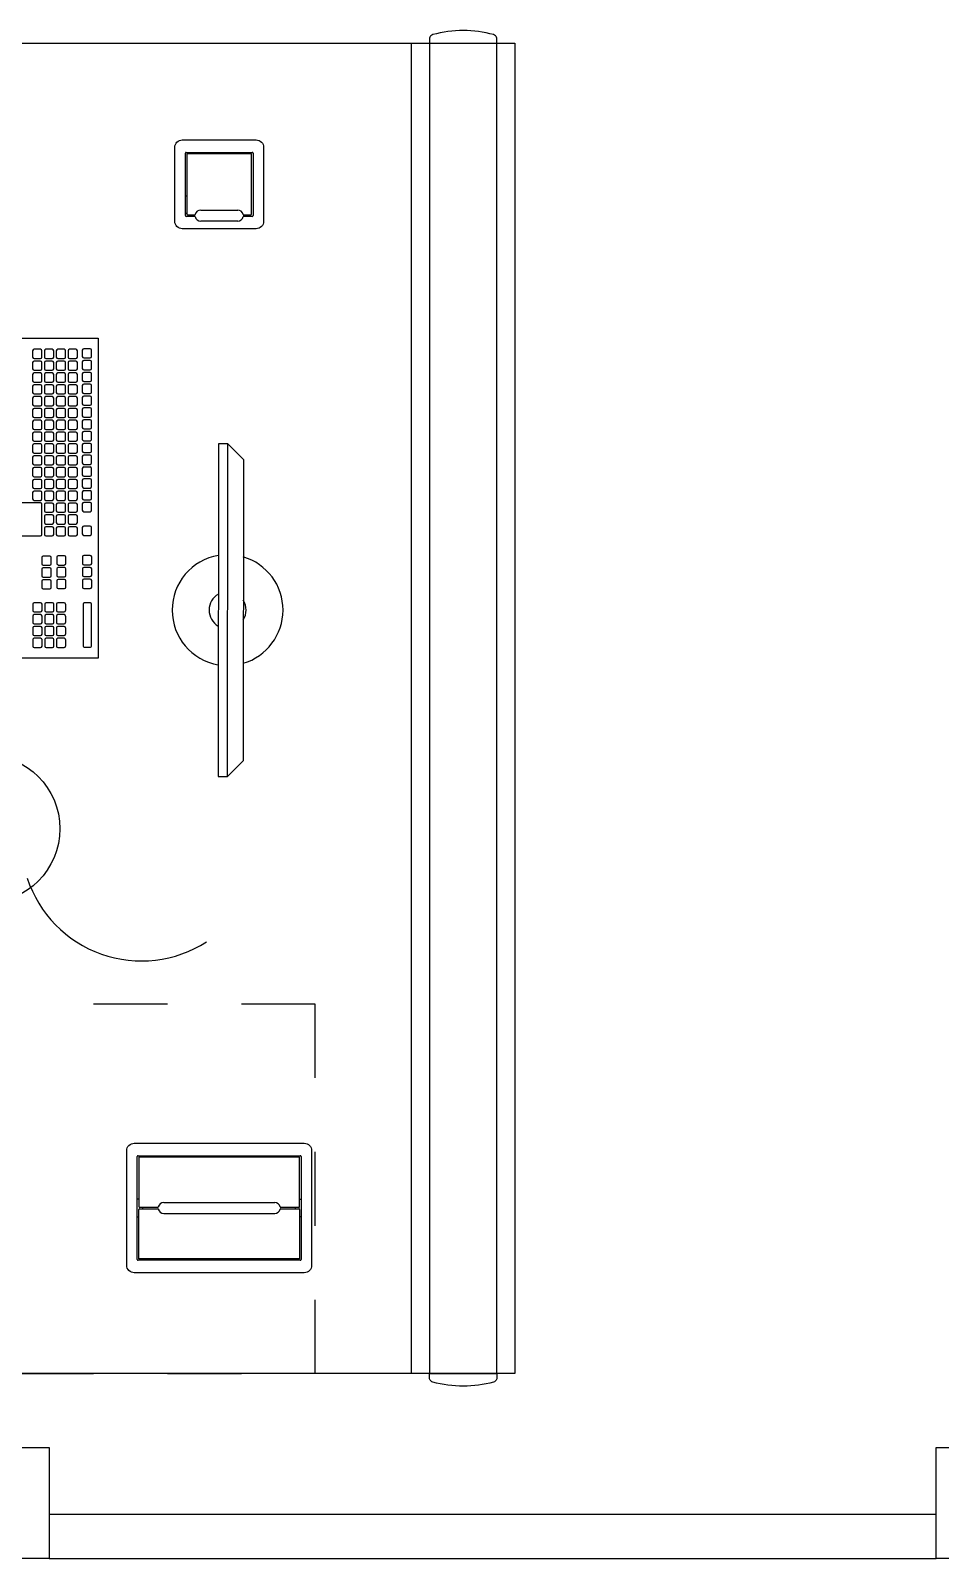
# Model space of a CAD drawing. Extents: x -1.7 to 87, y -33.6 to 19.
# Drawn here: x 11.38 to 12.611, y -0.2 to 1.867 of the extents above; entities that cross this region are included whole.
import ezdxf

# ---------------------------------------------------------------- set-up
doc = ezdxf.new("R2010")
doc.units = 0
doc.linetypes.add('DASHED2', pattern=[9.525, 6.35, -3.175])
doc.layers.add('AR-ESQ', color=2, linetype='Continuous')
doc.layers.add('AR-MOB', color=2, linetype='Continuous')

# ---------------------------------------------------------------- blocks, each defined once
blk = doc.blocks.new('ar-mob.33')
at = {"color": 1}
for p, q in [((43.9682, -4.3999), (43.9682, -4.4056)), ((44.0592, -4.4056), (44.0592, -4.3999)), ((43.9682, -4.4056), (43.9699, -4.4056)), ((43.9699, -4.4056), (44.0575, -4.4056)), ((44.0575, -4.4056), (44.0592, -4.4056)), ((43.6827, -4.9476), (43.6824, -5.3976)), ((43.6952, -4.9476), (43.6827, -4.9476)), ((43.6949, -5.3976), (43.6952, -4.9476)), ((43.6824, -5.3976), (43.6949, -5.3976)), ((43.9682, -6.2056), (43.9699, -6.2056)), ((43.9682, -6.2114), (43.9682, -6.2056)), ((43.9699, -6.2056), (44.0575, -6.2056)), ((44.0575, -6.2056), (44.0592, -6.2056)), ((44.0592, -6.2056), (44.0592, -6.2114))]:
    blk.add_line(p, q, dxfattribs=at)
at = {"color": 253}
for p, q in [((43.6379, -4.6389), (43.6379, -4.5544)), ((43.6389, -4.5534), (43.7284, -4.5534)), ((43.7275, -4.5554), (43.6399, -4.5554)), ((43.6399, -4.5554), (43.6399, -4.6369)), ((43.7275, -4.6369), (43.7275, -4.5554)), ((43.7294, -4.5544), (43.7294, -4.6389)), ((43.6379, -4.6122), (43.6399, -4.6122)), ((43.6399, -4.6362), (43.6379, -4.6362)), ((43.6508, -4.6399), (43.6389, -4.6399)), ((43.6409, -4.6379), (43.6508, -4.6379)), ((43.6587, -4.6314), (43.7087, -4.6314)), ((43.7087, -4.6464), (43.6587, -4.6464)), ((43.7165, -4.6379), (43.7265, -4.6379)), ((43.7284, -4.6399), (43.7165, -4.6399)), ((43.5739, -5.9107), (43.7934, -5.9107)), ((43.5729, -6.0512), (43.5729, -5.9117)), ((43.5749, -5.9127), (43.5749, -5.9795)), ((43.7925, -5.9127), (43.5749, -5.9127)), ((43.7925, -5.9795), (43.7925, -5.9127)), ((43.7944, -5.9117), (43.7944, -6.0512)), ((43.5749, -5.9695), (43.5729, -5.9695)), ((43.7925, -5.9695), (43.7944, -5.9695)), ((43.5729, -5.9935), (43.5749, -5.9935)), ((43.5749, -6.0502), (43.5749, -5.9835)), ((43.5759, -5.9805), (43.6008, -5.9805)), ((43.5759, -5.9825), (43.6008, -5.9825)), ((43.5805, -5.9825), (43.5805, -5.9805)), ((43.6087, -5.974), (43.7587, -5.974)), ((43.6087, -5.989), (43.7587, -5.989)), ((43.7665, -5.9805), (43.7915, -5.9805)), ((43.7665, -5.9825), (43.7915, -5.9825)), ((43.7868, -5.9825), (43.7868, -5.9805)), ((43.7925, -5.9835), (43.7925, -6.0502)), ((43.7944, -5.9935), (43.7925, -5.9935)), ((43.7934, -6.0522), (43.5739, -6.0522)), ((43.7925, -6.0502), (43.5749, -6.0502))]:
    blk.add_line(p, q, dxfattribs=at)
at = {"color": 2}
for p, q in [((43.3872, -4.8046), (43.5198, -4.8046)), ((43.5198, -4.8046), (43.5198, -5.2375)), ((43.6952, -4.9476), (43.7164, -4.9688)), ((43.7164, -4.9688), (43.7161, -5.3764)), ((43.5198, -5.2375), (43.3872, -5.2375)), ((43.6949, -5.3976), (43.7161, -5.3764))]:
    blk.add_line(p, q, dxfattribs=at)
at = {"color": 252}
for p, q in [((43.4313, -4.8217), (43.4313, -4.8303)), ((43.4419, -4.8198), (43.4332, -4.8198)), ((43.4332, -4.8322), (43.4419, -4.8322)), ((43.4419, -4.8358), (43.4332, -4.8358)), ((43.4438, -4.8303), (43.4438, -4.8217)), ((43.4473, -4.8217), (43.4473, -4.8303)), ((43.4579, -4.8198), (43.4492, -4.8198)), ((43.4492, -4.8322), (43.4579, -4.8322)), ((43.4579, -4.8358), (43.4492, -4.8358)), ((43.4598, -4.8303), (43.4598, -4.8217)), ((43.4633, -4.8217), (43.4633, -4.8303)), ((43.4739, -4.8198), (43.4652, -4.8198)), ((43.4652, -4.8322), (43.4739, -4.8322)), ((43.4739, -4.8358), (43.4652, -4.8358)), ((43.4758, -4.8303), (43.4758, -4.8217)), ((43.4793, -4.8217), (43.4793, -4.8303)), ((43.4899, -4.8198), (43.4812, -4.8198)), ((43.4812, -4.8322), (43.4899, -4.8322)), ((43.4899, -4.8358), (43.4812, -4.8358)), ((43.4918, -4.8303), (43.4918, -4.8217)), ((43.4985, -4.8209), (43.4985, -4.8296)), ((43.509, -4.8191), (43.5004, -4.8191)), ((43.5004, -4.8315), (43.509, -4.8315)), ((43.509, -4.8351), (43.5004, -4.8351)), ((43.5109, -4.8296), (43.5109, -4.8209)), ((43.4313, -4.8377), (43.4313, -4.8463)), ((43.4313, -4.8537), (43.4313, -4.8623)), ((43.4332, -4.8482), (43.4419, -4.8482)), ((43.4419, -4.8518), (43.4332, -4.8518)), ((43.4438, -4.8463), (43.4438, -4.8377)), ((43.4438, -4.8623), (43.4438, -4.8537)), ((43.4473, -4.8377), (43.4473, -4.8463)), ((43.4473, -4.8537), (43.4473, -4.8623)), ((43.4492, -4.8482), (43.4579, -4.8482)), ((43.4579, -4.8518), (43.4492, -4.8518)), ((43.4598, -4.8463), (43.4598, -4.8377)), ((43.4598, -4.8623), (43.4598, -4.8537)), ((43.4633, -4.8377), (43.4633, -4.8463)), ((43.4633, -4.8537), (43.4633, -4.8623)), ((43.4652, -4.8482), (43.4739, -4.8482)), ((43.4739, -4.8518), (43.4652, -4.8518)), ((43.4758, -4.8463), (43.4758, -4.8377)), ((43.4758, -4.8623), (43.4758, -4.8537)), ((43.4793, -4.8377), (43.4793, -4.8463)), ((43.4793, -4.8537), (43.4793, -4.8623)), ((43.4812, -4.8482), (43.4899, -4.8482)), ((43.4899, -4.8518), (43.4812, -4.8518)), ((43.4918, -4.8463), (43.4918, -4.8377)), ((43.4918, -4.8623), (43.4918, -4.8537)), ((43.4985, -4.8369), (43.4985, -4.8456)), ((43.4985, -4.8529), (43.4985, -4.8616)), ((43.5004, -4.8475), (43.509, -4.8475)), ((43.509, -4.8511), (43.5004, -4.8511)), ((43.5109, -4.8456), (43.5109, -4.8369)), ((43.5109, -4.8616), (43.5109, -4.8529)), ((43.4313, -4.8697), (43.4313, -4.8783)), ((43.4332, -4.8642), (43.4419, -4.8642)), ((43.4419, -4.8678), (43.4332, -4.8678)), ((43.4438, -4.8783), (43.4438, -4.8697)), ((43.4473, -4.8697), (43.4473, -4.8783)), ((43.4492, -4.8642), (43.4579, -4.8642)), ((43.4579, -4.8678), (43.4492, -4.8678)), ((43.4598, -4.8783), (43.4598, -4.8697)), ((43.4633, -4.8697), (43.4633, -4.8783)), ((43.4652, -4.8642), (43.4739, -4.8642)), ((43.4739, -4.8678), (43.4652, -4.8678)), ((43.4758, -4.8783), (43.4758, -4.8697)), ((43.4793, -4.8697), (43.4793, -4.8783)), ((43.4812, -4.8642), (43.4899, -4.8642)), ((43.4899, -4.8678), (43.4812, -4.8678)), ((43.4918, -4.8783), (43.4918, -4.8697)), ((43.4985, -4.8689), (43.4985, -4.8776)), ((43.5004, -4.8635), (43.509, -4.8635)), ((43.509, -4.8671), (43.5004, -4.8671)), ((43.5109, -4.8776), (43.5109, -4.8689)), ((43.4313, -4.8857), (43.4313, -4.8943)), ((43.4332, -4.8802), (43.4419, -4.8802)), ((43.4419, -4.8838), (43.4332, -4.8838)), ((43.4332, -4.8962), (43.4419, -4.8962)), ((43.4438, -4.8943), (43.4438, -4.8857)), ((43.4473, -4.8857), (43.4473, -4.8943)), ((43.4492, -4.8802), (43.4579, -4.8802)), ((43.4579, -4.8838), (43.4492, -4.8838)), ((43.4492, -4.8962), (43.4579, -4.8962)), ((43.4598, -4.8943), (43.4598, -4.8857)), ((43.4633, -4.8857), (43.4633, -4.8943)), ((43.4652, -4.8802), (43.4739, -4.8802)), ((43.4739, -4.8838), (43.4652, -4.8838)), ((43.4652, -4.8962), (43.4739, -4.8962)), ((43.4758, -4.8943), (43.4758, -4.8857)), ((43.4793, -4.8857), (43.4793, -4.8943)), ((43.4812, -4.8802), (43.4899, -4.8802)), ((43.4899, -4.8838), (43.4812, -4.8838)), ((43.4812, -4.8962), (43.4899, -4.8962)), ((43.4918, -4.8943), (43.4918, -4.8857)), ((43.4985, -4.8849), (43.4985, -4.8936)), ((43.5004, -4.8795), (43.509, -4.8795)), ((43.509, -4.8831), (43.5004, -4.8831)), ((43.5004, -4.8955), (43.509, -4.8955)), ((43.5109, -4.8936), (43.5109, -4.8849)), ((43.4313, -4.9017), (43.4313, -4.9103)), ((43.4313, -4.9177), (43.4313, -4.9263)), ((43.4419, -4.8998), (43.4332, -4.8998)), ((43.4332, -4.9122), (43.4419, -4.9122)), ((43.4419, -4.9158), (43.4332, -4.9158)), ((43.4438, -4.9103), (43.4438, -4.9017)), ((43.4438, -4.9263), (43.4438, -4.9177)), ((43.4473, -4.9017), (43.4473, -4.9103)), ((43.4473, -4.9177), (43.4473, -4.9263)), ((43.4579, -4.8998), (43.4492, -4.8998)), ((43.4492, -4.9122), (43.4579, -4.9122)), ((43.4579, -4.9158), (43.4492, -4.9158)), ((43.4598, -4.9103), (43.4598, -4.9017)), ((43.4598, -4.9263), (43.4598, -4.9177)), ((43.4633, -4.9017), (43.4633, -4.9103)), ((43.4633, -4.9177), (43.4633, -4.9263)), ((43.4739, -4.8998), (43.4652, -4.8998)), ((43.4652, -4.9122), (43.4739, -4.9122)), ((43.4739, -4.9158), (43.4652, -4.9158)), ((43.4758, -4.9103), (43.4758, -4.9017)), ((43.4758, -4.9263), (43.4758, -4.9177)), ((43.4793, -4.9017), (43.4793, -4.9103)), ((43.4793, -4.9177), (43.4793, -4.9263)), ((43.4899, -4.8998), (43.4812, -4.8998)), ((43.4812, -4.9122), (43.4899, -4.9122)), ((43.4899, -4.9158), (43.4812, -4.9158)), ((43.4918, -4.9103), (43.4918, -4.9017)), ((43.4918, -4.9263), (43.4918, -4.9177)), ((43.4985, -4.9009), (43.4985, -4.9096)), ((43.4985, -4.9169), (43.4985, -4.9256)), ((43.509, -4.8991), (43.5004, -4.8991)), ((43.5004, -4.9115), (43.509, -4.9115)), ((43.509, -4.9151), (43.5004, -4.9151)), ((43.5109, -4.9096), (43.5109, -4.9009)), ((43.5109, -4.9256), (43.5109, -4.9169)), ((43.4313, -4.9337), (43.4313, -4.9423)), ((43.4332, -4.9282), (43.4419, -4.9282)), ((43.4419, -4.9318), (43.4332, -4.9318)), ((43.4438, -4.9423), (43.4438, -4.9337)), ((43.4473, -4.9337), (43.4473, -4.9423)), ((43.4492, -4.9282), (43.4579, -4.9282)), ((43.4579, -4.9318), (43.4492, -4.9318)), ((43.4598, -4.9423), (43.4598, -4.9337)), ((43.4633, -4.9337), (43.4633, -4.9423)), ((43.4652, -4.9282), (43.4739, -4.9282)), ((43.4739, -4.9318), (43.4652, -4.9318)), ((43.4758, -4.9423), (43.4758, -4.9337)), ((43.4793, -4.9337), (43.4793, -4.9423)), ((43.4812, -4.9282), (43.4899, -4.9282)), ((43.4899, -4.9318), (43.4812, -4.9318)), ((43.4918, -4.9423), (43.4918, -4.9337)), ((43.4985, -4.9329), (43.4985, -4.9416)), ((43.5004, -4.9275), (43.509, -4.9275)), ((43.509, -4.9311), (43.5004, -4.9311)), ((43.5109, -4.9416), (43.5109, -4.9329)), ((43.4313, -4.9497), (43.4313, -4.9583)), ((43.4332, -4.9442), (43.4419, -4.9442)), ((43.4419, -4.9478), (43.4332, -4.9478)), ((43.4332, -4.9602), (43.4419, -4.9602)), ((43.4438, -4.9583), (43.4438, -4.9497)), ((43.4473, -4.9497), (43.4473, -4.9583)), ((43.4492, -4.9442), (43.4579, -4.9442)), ((43.4579, -4.9478), (43.4492, -4.9478)), ((43.4492, -4.9602), (43.4579, -4.9602)), ((43.4598, -4.9583), (43.4598, -4.9497)), ((43.4633, -4.9497), (43.4633, -4.9583)), ((43.4652, -4.9442), (43.4739, -4.9442)), ((43.4739, -4.9478), (43.4652, -4.9478)), ((43.4652, -4.9602), (43.4739, -4.9602)), ((43.4758, -4.9583), (43.4758, -4.9497)), ((43.4793, -4.9497), (43.4793, -4.9583)), ((43.4812, -4.9442), (43.4899, -4.9442)), ((43.4899, -4.9478), (43.4812, -4.9478)), ((43.4812, -4.9602), (43.4899, -4.9602)), ((43.4918, -4.9583), (43.4918, -4.9497)), ((43.4985, -4.9489), (43.4985, -4.9576)), ((43.5004, -4.9435), (43.509, -4.9435)), ((43.509, -4.9471), (43.5004, -4.9471)), ((43.5004, -4.9595), (43.509, -4.9595)), ((43.5109, -4.9576), (43.5109, -4.9489)), ((43.4313, -4.9657), (43.4313, -4.9743)), ((43.4419, -4.9638), (43.4332, -4.9638)), ((43.4332, -4.9762), (43.4419, -4.9762)), ((43.4419, -4.9798), (43.4332, -4.9798)), ((43.4438, -4.9743), (43.4438, -4.9657)), ((43.4473, -4.9657), (43.4473, -4.9743)), ((43.4579, -4.9638), (43.4492, -4.9638)), ((43.4492, -4.9762), (43.4579, -4.9762)), ((43.4579, -4.9798), (43.4492, -4.9798)), ((43.4598, -4.9743), (43.4598, -4.9657)), ((43.4633, -4.9657), (43.4633, -4.9743)), ((43.4739, -4.9638), (43.4652, -4.9638)), ((43.4652, -4.9762), (43.4739, -4.9762)), ((43.4739, -4.9798), (43.4652, -4.9798)), ((43.4758, -4.9743), (43.4758, -4.9657)), ((43.4793, -4.9657), (43.4793, -4.9743)), ((43.4899, -4.9638), (43.4812, -4.9638)), ((43.4812, -4.9762), (43.4899, -4.9762)), ((43.4899, -4.9798), (43.4812, -4.9798)), ((43.4918, -4.9743), (43.4918, -4.9657)), ((43.4985, -4.9649), (43.4985, -4.9736)), ((43.4985, -4.9809), (43.4985, -4.9896)), ((43.509, -4.9631), (43.5004, -4.9631)), ((43.5004, -4.9755), (43.509, -4.9755)), ((43.509, -4.9791), (43.5004, -4.9791)), ((43.5109, -4.9736), (43.5109, -4.9649)), ((43.5109, -4.9896), (43.5109, -4.9809)), ((43.4313, -4.9817), (43.4313, -4.9903)), ((43.4313, -4.9977), (43.4313, -5.0063)), ((43.4332, -4.9922), (43.4419, -4.9922)), ((43.4419, -4.9958), (43.4332, -4.9958)), ((43.4438, -4.9903), (43.4438, -4.9817)), ((43.4438, -5.0063), (43.4438, -4.9977)), ((43.4473, -4.9817), (43.4473, -4.9903)), ((43.4473, -4.9977), (43.4473, -5.0063)), ((43.4492, -4.9922), (43.4579, -4.9922)), ((43.4579, -4.9958), (43.4492, -4.9958)), ((43.4598, -4.9903), (43.4598, -4.9817)), ((43.4598, -5.0063), (43.4598, -4.9977)), ((43.4633, -4.9817), (43.4633, -4.9903)), ((43.4633, -4.9977), (43.4633, -5.0063)), ((43.4652, -4.9922), (43.4739, -4.9922)), ((43.4739, -4.9958), (43.4652, -4.9958)), ((43.4758, -4.9903), (43.4758, -4.9817)), ((43.4758, -5.0063), (43.4758, -4.9977)), ((43.4793, -4.9817), (43.4793, -4.9903)), ((43.4793, -4.9977), (43.4793, -5.0063)), ((43.4812, -4.9922), (43.4899, -4.9922)), ((43.4899, -4.9958), (43.4812, -4.9958)), ((43.4918, -4.9903), (43.4918, -4.9817)), ((43.4918, -5.0063), (43.4918, -4.9977)), ((43.4985, -4.9969), (43.4985, -5.0056)), ((43.5004, -4.9915), (43.509, -4.9915)), ((43.509, -4.9951), (43.5004, -4.9951)), ((43.5109, -5.0056), (43.5109, -4.9969)), ((43.4313, -5.0137), (43.4313, -5.0223)), ((43.4332, -5.0082), (43.4419, -5.0082)), ((43.4419, -5.0118), (43.4332, -5.0118)), ((43.4438, -5.0223), (43.4438, -5.0137)), ((43.4473, -5.0137), (43.4473, -5.0223)), ((43.4492, -5.0082), (43.4579, -5.0082)), ((43.4579, -5.0118), (43.4492, -5.0118)), ((43.4598, -5.0223), (43.4598, -5.0137)), ((43.4633, -5.0137), (43.4633, -5.0223)), ((43.4652, -5.0082), (43.4739, -5.0082)), ((43.4739, -5.0118), (43.4652, -5.0118)), ((43.4758, -5.0223), (43.4758, -5.0137)), ((43.4793, -5.0137), (43.4793, -5.0223)), ((43.4812, -5.0082), (43.4899, -5.0082)), ((43.4899, -5.0118), (43.4812, -5.0118)), ((43.4918, -5.0223), (43.4918, -5.0137)), ((43.4985, -5.0129), (43.4985, -5.0216)), ((43.5004, -5.0075), (43.509, -5.0075)), ((43.509, -5.0111), (43.5004, -5.0111)), ((43.5109, -5.0216), (43.5109, -5.0129)), ((43.4421, -5.0276), (43.4165, -5.0276)), ((43.4332, -5.0242), (43.4419, -5.0242)), ((43.4437, -5.0704), (43.4437, -5.0292)), ((43.4473, -5.0297), (43.4473, -5.0383)), ((43.4492, -5.0242), (43.4579, -5.0242)), ((43.4579, -5.0278), (43.4492, -5.0278)), ((43.4492, -5.0402), (43.4579, -5.0402)), ((43.4598, -5.0383), (43.4598, -5.0297)), ((43.4633, -5.0297), (43.4633, -5.0383)), ((43.4652, -5.0242), (43.4739, -5.0242)), ((43.4739, -5.0278), (43.4652, -5.0278)), ((43.4652, -5.0402), (43.4739, -5.0402)), ((43.4758, -5.0383), (43.4758, -5.0297)), ((43.4793, -5.0297), (43.4793, -5.0383)), ((43.4812, -5.0242), (43.4899, -5.0242)), ((43.4899, -5.0278), (43.4812, -5.0278)), ((43.4812, -5.0402), (43.4899, -5.0402)), ((43.4918, -5.0383), (43.4918, -5.0297)), ((43.4985, -5.0289), (43.4985, -5.0376)), ((43.5004, -5.0235), (43.509, -5.0235)), ((43.509, -5.0271), (43.5004, -5.0271)), ((43.5004, -5.0395), (43.509, -5.0395)), ((43.5109, -5.0376), (43.5109, -5.0289)), ((43.4473, -5.0457), (43.4473, -5.0543)), ((43.4473, -5.0617), (43.4473, -5.0703)), ((43.4579, -5.0438), (43.4492, -5.0438)), ((43.4492, -5.0562), (43.4579, -5.0562)), ((43.4579, -5.0598), (43.4492, -5.0598)), ((43.4598, -5.0543), (43.4598, -5.0457)), ((43.4598, -5.0703), (43.4598, -5.0617)), ((43.4633, -5.0457), (43.4633, -5.0543)), ((43.4633, -5.0617), (43.4633, -5.0703)), ((43.4739, -5.0438), (43.4652, -5.0438)), ((43.4652, -5.0562), (43.4739, -5.0562)), ((43.4739, -5.0598), (43.4652, -5.0598)), ((43.4758, -5.0543), (43.4758, -5.0457)), ((43.4758, -5.0703), (43.4758, -5.0617)), ((43.4793, -5.0457), (43.4793, -5.0543)), ((43.4793, -5.0617), (43.4793, -5.0703)), ((43.4899, -5.0438), (43.4812, -5.0438)), ((43.4812, -5.0562), (43.4899, -5.0562)), ((43.4899, -5.0598), (43.4812, -5.0598)), ((43.4918, -5.0543), (43.4918, -5.0457)), ((43.4918, -5.0703), (43.4918, -5.0617)), ((43.4985, -5.0609), (43.4985, -5.0696)), ((43.509, -5.0591), (43.5004, -5.0591)), ((43.5109, -5.0696), (43.5109, -5.0609)), ((43.4165, -5.072), (43.4421, -5.072)), ((43.4492, -5.0722), (43.4579, -5.0722)), ((43.4652, -5.0722), (43.4739, -5.0722)), ((43.4812, -5.0722), (43.4899, -5.0722)), ((43.5004, -5.0715), (43.509, -5.0715)), ((43.4438, -5.1014), (43.4438, -5.1101)), ((43.4544, -5.0995), (43.4457, -5.0995)), ((43.4563, -5.1101), (43.4563, -5.1014)), ((43.4639, -5.101), (43.4639, -5.1097)), ((43.4745, -5.0991), (43.4658, -5.0991)), ((43.4764, -5.1097), (43.4764, -5.101)), ((43.4987, -5.1007), (43.4987, -5.1094)), ((43.5093, -5.0988), (43.5006, -5.0988)), ((43.5112, -5.1094), (43.5112, -5.1007)), ((43.4438, -5.1174), (43.4438, -5.1261)), ((43.4457, -5.112), (43.4544, -5.112)), ((43.4544, -5.1155), (43.4457, -5.1155)), ((43.4563, -5.1261), (43.4563, -5.1174)), ((43.4639, -5.117), (43.4639, -5.1257)), ((43.4658, -5.1116), (43.4745, -5.1116)), ((43.4745, -5.1151), (43.4658, -5.1151)), ((43.4764, -5.1257), (43.4764, -5.117)), ((43.4987, -5.1167), (43.4987, -5.1254)), ((43.5006, -5.1112), (43.5093, -5.1112)), ((43.5093, -5.1148), (43.5006, -5.1148)), ((43.5112, -5.1254), (43.5112, -5.1167)), ((43.4438, -5.1334), (43.4438, -5.1421)), ((43.4457, -5.128), (43.4544, -5.128)), ((43.4544, -5.1315), (43.4457, -5.1315)), ((43.4457, -5.144), (43.4544, -5.144)), ((43.4563, -5.1421), (43.4563, -5.1334)), ((43.4639, -5.133), (43.4639, -5.1417)), ((43.4658, -5.1276), (43.4745, -5.1276)), ((43.4745, -5.1311), (43.4658, -5.1311)), ((43.4658, -5.1436), (43.4745, -5.1436)), ((43.4764, -5.1417), (43.4764, -5.133)), ((43.4987, -5.1327), (43.4987, -5.1414)), ((43.5006, -5.1272), (43.5093, -5.1272)), ((43.5093, -5.1308), (43.5006, -5.1308)), ((43.5006, -5.1432), (43.5093, -5.1432)), ((43.5112, -5.1414), (43.5112, -5.1327)), ((43.4316, -5.1646), (43.4316, -5.1732)), ((43.4421, -5.1627), (43.4335, -5.1627)), ((43.444, -5.1732), (43.444, -5.1646)), ((43.4476, -5.1646), (43.4476, -5.1732)), ((43.4581, -5.1627), (43.4495, -5.1627)), ((43.46, -5.1732), (43.46, -5.1646)), ((43.4636, -5.1646), (43.4636, -5.1732)), ((43.4741, -5.1627), (43.4655, -5.1627)), ((43.476, -5.1732), (43.476, -5.1646)), ((43.4995, -5.1645), (43.4995, -5.2212)), ((43.5094, -5.1629), (43.5011, -5.1629)), ((43.511, -5.2212), (43.511, -5.1645)), ((43.4316, -5.1806), (43.4316, -5.1892)), ((43.4335, -5.1751), (43.4421, -5.1751)), ((43.4421, -5.1787), (43.4335, -5.1787)), ((43.444, -5.1892), (43.444, -5.1806)), ((43.4476, -5.1806), (43.4476, -5.1892)), ((43.4495, -5.1751), (43.4581, -5.1751)), ((43.4581, -5.1787), (43.4495, -5.1787)), ((43.46, -5.1892), (43.46, -5.1806)), ((43.4636, -5.1806), (43.4636, -5.1892)), ((43.4655, -5.1751), (43.4741, -5.1751)), ((43.4741, -5.1787), (43.4655, -5.1787)), ((43.476, -5.1892), (43.476, -5.1806)), ((43.4316, -5.1966), (43.4316, -5.2052)), ((43.4335, -5.1911), (43.4421, -5.1911)), ((43.4421, -5.1947), (43.4335, -5.1947)), ((43.4335, -5.2071), (43.4421, -5.2071)), ((43.444, -5.2052), (43.444, -5.1966)), ((43.4476, -5.1966), (43.4476, -5.2052)), ((43.4495, -5.1911), (43.4581, -5.1911)), ((43.4581, -5.1947), (43.4495, -5.1947)), ((43.4495, -5.2071), (43.4581, -5.2071)), ((43.46, -5.2052), (43.46, -5.1966)), ((43.4636, -5.1966), (43.4636, -5.2052)), ((43.4655, -5.1911), (43.4741, -5.1911)), ((43.4741, -5.1947), (43.4655, -5.1947)), ((43.4655, -5.2071), (43.4741, -5.2071)), ((43.476, -5.2052), (43.476, -5.1966)), ((43.4316, -5.2126), (43.4316, -5.2212)), ((43.4421, -5.2107), (43.4335, -5.2107)), ((43.4335, -5.2231), (43.4421, -5.2231)), ((43.444, -5.2212), (43.444, -5.2126)), ((43.4476, -5.2126), (43.4476, -5.2212)), ((43.4581, -5.2107), (43.4495, -5.2107)), ((43.4495, -5.2231), (43.4581, -5.2231)), ((43.46, -5.2212), (43.46, -5.2126)), ((43.4636, -5.2126), (43.4636, -5.2212)), ((43.4741, -5.2107), (43.4655, -5.2107)), ((43.4655, -5.2231), (43.4741, -5.2231)), ((43.476, -5.2212), (43.476, -5.2126)), ((43.5011, -5.2228), (43.5094, -5.2228))]:
    blk.add_line(p, q, dxfattribs=at)
at = {"color": 1}
for points in [[(43.9699, -4.3957), (43.9699, -4.3957, 0.194191), (43.9682, -4.3999)], [(43.9726, -4.3941), (43.9726, -4.3941, 0.134874), (43.9699, -4.3957)], [(44.0548, -4.3941), (44.0548, -4.3941, 0.134348), (43.9726, -4.3941)], [(44.0575, -4.3957), (44.0575, -4.3957, 0.134906), (44.0548, -4.3941)], [(44.0592, -4.3999), (44.0592, -4.3999, 0.194191), (44.0575, -4.3957)], [(43.9699, -6.2155), (43.9699, -6.2155, -0.194191), (43.9682, -6.2114)], [(43.9726, -6.2171), (43.9726, -6.2171, -0.134874), (43.9699, -6.2155)], [(44.0548, -6.2171), (44.0548, -6.2171, -0.134348), (43.9726, -6.2171)], [(44.0575, -6.2155), (44.0575, -6.2155, -0.134906), (44.0548, -6.2171)], [(44.0592, -6.2114), (44.0592, -6.2114, -0.194191), (44.0575, -6.2155)]]:
    blk.add_lwpolyline(points, format="xyb", dxfattribs=at)
at = {"color": 2}
blk.add_lwpolyline([(44.0837, -6.2056), (43.2137, -6.2056), (43.2137, -4.4056), (44.0837, -4.4056)], dxfattribs=at)
blk.add_lwpolyline([(43.9437, -6.2056), (43.9437, -4.4056), (44.0837, -4.4056), (44.0837, -6.2056)], close=True, dxfattribs=at)
at = {"color": 1}
blk.add_lwpolyline([(43.9687, -6.2056), (43.9687, -4.4056), (44.0587, -4.4056), (44.0587, -6.2056)], close=True, dxfattribs=at)
at = {"color": 253}
for points in [[(43.7437, -4.6467, -0.414214), (43.7337, -4.6567), (43.6337, -4.6567, -0.414214), (43.6236, -4.6467), (43.6236, -4.5467, -0.414214), (43.6337, -4.5366), (43.7337, -4.5366, -0.414214), (43.7437, -4.5467)], [(43.7987, -5.8939, -0.414214), (43.8087, -5.904), (43.8087, -6.059, -0.414214), (43.7987, -6.069), (43.5687, -6.069, -0.414214), (43.5586, -6.059), (43.5586, -5.904, -0.414214), (43.5687, -5.8939)]]:
    blk.add_lwpolyline(points, format="xyb", close=True, dxfattribs=at)
at = {"color": 252, "linetype": 'DASHED2', "ltscale": 0.01}
blk.add_lwpolyline([(43.8137, -5.7056), (43.2137, -5.7056), (43.2137, -6.2056), (43.8137, -6.2056)], close=True, dxfattribs=at)
at = {"color": 1}
blk.add_circle((43.3682, -5.4684), 0.1, dxfattribs=at)
at = {"color": 253}
for centre, radius, start, end in [((43.6389, -4.5544), 0.001, 90, 180), ((43.7284, -4.5544), 0.001, 0, 90), ((43.6389, -4.6389), 0.001, 180, 270), ((43.6409, -4.6369), 0.001, 180, 270), ((43.6508, -4.6374), 0.0005, 270, 349.1931), ((43.6508, -4.6404), 0.0005, 10.8069, 90), ((43.6587, -4.6389), 0.0075, 90, 169.1931), ((43.6587, -4.6389), 0.0075, 190.8069, 270), ((43.7087, -4.6389), 0.0075, 10.8069, 90), ((43.7087, -4.6389), 0.0075, 270, 349.1931), ((43.7165, -4.6374), 0.0005, 190.8069, 270), ((43.7165, -4.6404), 0.0005, 90, 169.1931), ((43.7265, -4.6369), 0.001, 270, 0), ((43.7284, -4.6389), 0.001, 270, 0), ((43.5739, -5.9117), 0.001, 90, 180), ((43.7934, -5.9117), 0.001, 0, 90), ((43.5759, -5.9795), 0.001, 180, 270), ((43.5759, -5.9835), 0.001, 90, 180), ((43.6008, -5.98), 0.0005, 270, 349.1931), ((43.6008, -5.983), 0.0005, 10.8069, 90), ((43.6087, -5.9815), 0.0075, 90, 169.1931), ((43.6087, -5.9815), 0.0075, 190.8069, 270), ((43.7587, -5.9815), 0.0075, 10.8069, 90), ((43.7587, -5.9815), 0.0075, 270, 349.1931), ((43.7665, -5.98), 0.0005, 190.8069, 270), ((43.7665, -5.983), 0.0005, 90, 169.1931), ((43.7915, -5.9795), 0.001, 270, 0), ((43.7915, -5.9835), 0.001, 0, 90), ((43.5739, -6.0512), 0.001, 180, 270), ((43.7934, -6.0512), 0.001, 270, 0)]:
    blk.add_arc(centre, radius, start, end, dxfattribs=at)
at = {"color": 252}
for centre, radius, start, end in [((43.4332, -4.8217), 0.00189, 90, 180), ((43.4332, -4.8303), 0.00189, 180, 270), ((43.4332, -4.8377), 0.00189, 90, 180), ((43.4419, -4.8217), 0.00189, 360, 90), ((43.4419, -4.8303), 0.00189, 270, 360), ((43.4419, -4.8377), 0.00189, 360, 90), ((43.4492, -4.8217), 0.00189, 90, 180), ((43.4492, -4.8303), 0.00189, 180, 270), ((43.4492, -4.8377), 0.00189, 90, 180), ((43.4579, -4.8217), 0.00189, 360, 90), ((43.4579, -4.8303), 0.00189, 270, 360), ((43.4579, -4.8377), 0.00189, 0, 90), ((43.4652, -4.8217), 0.00189, 90, 180), ((43.4652, -4.8303), 0.00189, 180, 270), ((43.4652, -4.8377), 0.00189, 90, 180), ((43.4739, -4.8217), 0.00189, 360, 90), ((43.4739, -4.8303), 0.00189, 270, 0), ((43.4739, -4.8377), 0.00189, 0, 90), ((43.4812, -4.8217), 0.00189, 90, 180), ((43.4812, -4.8303), 0.00189, 180, 270), ((43.4812, -4.8377), 0.00189, 90, 180), ((43.4899, -4.8217), 0.00189, 360, 90), ((43.4899, -4.8303), 0.00189, 270, 360), ((43.4899, -4.8377), 0.00189, 360, 90), ((43.5004, -4.8209), 0.00189, 90, 180), ((43.5004, -4.8296), 0.00189, 180, 270), ((43.5004, -4.8369), 0.00189, 90, 180), ((43.509, -4.8209), 0.00189, 360, 90), ((43.509, -4.8296), 0.00189, 270, 0), ((43.509, -4.8369), 0.00189, 0, 90), ((43.4332, -4.8463), 0.00189, 180, 270), ((43.4332, -4.8537), 0.00189, 90, 180), ((43.4419, -4.8463), 0.00189, 270, 0), ((43.4419, -4.8537), 0.00189, 360, 90), ((43.4492, -4.8463), 0.00189, 180, 270), ((43.4492, -4.8537), 0.00189, 90, 180), ((43.4579, -4.8463), 0.00189, 270, 0), ((43.4579, -4.8537), 0.00189, 360, 90), ((43.4652, -4.8463), 0.00189, 180, 270), ((43.4652, -4.8537), 0.00189, 90, 180), ((43.4739, -4.8463), 0.00189, 270, 0), ((43.4739, -4.8537), 0.00189, 0, 90), ((43.4812, -4.8463), 0.00189, 180, 270), ((43.4812, -4.8537), 0.00189, 90, 180), ((43.4899, -4.8463), 0.00189, 270, 0), ((43.4899, -4.8537), 0.00189, 0, 90), ((43.5004, -4.8456), 0.00189, 180, 270), ((43.5004, -4.8529), 0.00189, 90, 180), ((43.509, -4.8456), 0.00189, 270, 0), ((43.509, -4.8529), 0.00189, 360, 90), ((43.4332, -4.8623), 0.00189, 180, 270), ((43.4332, -4.8697), 0.00189, 90, 180), ((43.4419, -4.8623), 0.00189, 270, 360), ((43.4419, -4.8697), 0.00189, 0, 90), ((43.4492, -4.8623), 0.00189, 180, 270), ((43.4492, -4.8697), 0.00189, 90, 180), ((43.4579, -4.8623), 0.00189, 270, 0), ((43.4579, -4.8697), 0.00189, 0, 90), ((43.4652, -4.8623), 0.00189, 180, 270), ((43.4652, -4.8697), 0.00189, 90, 180), ((43.4739, -4.8623), 0.00189, 270, 0), ((43.4739, -4.8697), 0.00189, 0, 90), ((43.4812, -4.8623), 0.00189, 180, 270), ((43.4812, -4.8697), 0.00189, 90, 180), ((43.4899, -4.8623), 0.00189, 270, 0), ((43.4899, -4.8697), 0.00189, 360, 90), ((43.5004, -4.8616), 0.00189, 180, 270), ((43.5004, -4.8689), 0.00189, 90, 180), ((43.5004, -4.8776), 0.00189, 180, 270), ((43.509, -4.8616), 0.00189, 270, 0), ((43.509, -4.8689), 0.00189, 0, 90), ((43.509, -4.8776), 0.00189, 270, 0), ((43.4332, -4.8783), 0.00189, 180, 270), ((43.4332, -4.8857), 0.00189, 90, 180), ((43.4332, -4.8943), 0.00189, 180, 270), ((43.4419, -4.8783), 0.00189, 270, 0), ((43.4419, -4.8857), 0.00189, 0, 90), ((43.4419, -4.8943), 0.00189, 270, 360), ((43.4492, -4.8783), 0.00189, 180, 270), ((43.4492, -4.8857), 0.00189, 90, 180), ((43.4492, -4.8943), 0.00189, 180, 270), ((43.4579, -4.8783), 0.00189, 270, 0), ((43.4579, -4.8857), 0.00189, 0, 90), ((43.4579, -4.8943), 0.00189, 270, 0), ((43.4652, -4.8783), 0.00189, 180, 270), ((43.4652, -4.8857), 0.00189, 90, 180), ((43.4652, -4.8943), 0.00189, 180, 270), ((43.4739, -4.8783), 0.00189, 270, 360), ((43.4739, -4.8857), 0.00189, 0, 90), ((43.4739, -4.8943), 0.00189, 270, 0), ((43.4812, -4.8783), 0.00189, 180, 270), ((43.4812, -4.8857), 0.00189, 90, 180), ((43.4812, -4.8943), 0.00189, 180, 270), ((43.4899, -4.8783), 0.00189, 270, 0), ((43.4899, -4.8857), 0.00189, 0, 90), ((43.4899, -4.8943), 0.00189, 270, 360), ((43.5004, -4.8849), 0.00189, 90, 180), ((43.5004, -4.8936), 0.00189, 180, 270), ((43.509, -4.8849), 0.00189, 0, 90), ((43.509, -4.8936), 0.00189, 270, 360), ((43.4332, -4.9017), 0.00189, 90, 180), ((43.4332, -4.9103), 0.00189, 180, 270), ((43.4332, -4.9177), 0.00189, 90, 180), ((43.4419, -4.9017), 0.00189, 360, 90), ((43.4419, -4.9103), 0.00189, 270, 0), ((43.4419, -4.9177), 0.00189, 360, 90), ((43.4492, -4.9017), 0.00189, 90, 180), ((43.4492, -4.9103), 0.00189, 180, 270), ((43.4492, -4.9177), 0.00189, 90, 180), ((43.4579, -4.9017), 0.00189, 0, 90), ((43.4579, -4.9103), 0.00189, 270, 0), ((43.4579, -4.9177), 0.00189, 360, 90), ((43.4652, -4.9017), 0.00189, 90, 180), ((43.4652, -4.9103), 0.00189, 180, 270), ((43.4652, -4.9177), 0.00189, 90, 180), ((43.4739, -4.9017), 0.00189, 360, 90), ((43.4739, -4.9103), 0.00189, 270, 0), ((43.4739, -4.9177), 0.00189, 0, 90), ((43.4812, -4.9017), 0.00189, 90, 180), ((43.4812, -4.9103), 0.00189, 180, 270), ((43.4812, -4.9177), 0.00189, 90, 180), ((43.4899, -4.9017), 0.00189, 360, 90), ((43.4899, -4.9103), 0.00189, 270, 360), ((43.4899, -4.9177), 0.00189, 0, 90), ((43.5004, -4.9009), 0.00189, 90, 180), ((43.5004, -4.9096), 0.00189, 180, 270), ((43.5004, -4.9169), 0.00189, 90, 180), ((43.509, -4.9009), 0.00189, 0, 90), ((43.509, -4.9096), 0.00189, 270, 360), ((43.509, -4.9169), 0.00189, 0, 90), ((43.4332, -4.9263), 0.00189, 180, 270), ((43.4332, -4.9337), 0.00189, 90, 180), ((43.4419, -4.9263), 0.00189, 270, 0), ((43.4419, -4.9337), 0.00189, 360, 90), ((43.4492, -4.9263), 0.00189, 180, 270), ((43.4492, -4.9337), 0.00189, 90, 180), ((43.4579, -4.9263), 0.00189, 270, 0), ((43.4579, -4.9337), 0.00189, 360, 90), ((43.4652, -4.9263), 0.00189, 180, 270), ((43.4652, -4.9337), 0.00189, 90, 180), ((43.4739, -4.9263), 0.00189, 270, 0), ((43.4739, -4.9337), 0.00189, 360, 90), ((43.4812, -4.9263), 0.00189, 180, 270), ((43.4812, -4.9337), 0.00189, 90, 180), ((43.4899, -4.9263), 0.00189, 270, 0), ((43.4899, -4.9337), 0.00189, 0, 90), ((43.5004, -4.9256), 0.00189, 180, 270), ((43.5004, -4.9329), 0.00189, 90, 180), ((43.509, -4.9256), 0.00189, 270, 0), ((43.509, -4.9329), 0.00189, 0, 90), ((43.4332, -4.9423), 0.00189, 180, 270), ((43.4332, -4.9497), 0.00189, 90, 180), ((43.4332, -4.9583), 0.00189, 180, 270), ((43.4419, -4.9423), 0.00189, 270, 0), ((43.4419, -4.9497), 0.00189, 360, 90), ((43.4419, -4.9583), 0.00189, 270, 360), ((43.4492, -4.9423), 0.00189, 180, 270), ((43.4492, -4.9497), 0.00189, 90, 180), ((43.4492, -4.9583), 0.00189, 180, 270), ((43.4579, -4.9423), 0.00189, 270, 0), ((43.4579, -4.9497), 0.00189, 0, 90), ((43.4579, -4.9583), 0.00189, 270, 0), ((43.4652, -4.9423), 0.00189, 180, 270), ((43.4652, -4.9497), 0.00189, 90, 180), ((43.4652, -4.9583), 0.00189, 180, 270), ((43.4739, -4.9423), 0.00189, 270, 360), ((43.4739, -4.9497), 0.00189, 360, 90), ((43.4739, -4.9583), 0.00189, 270, 0), ((43.4812, -4.9423), 0.00189, 180, 270), ((43.4812, -4.9497), 0.00189, 90, 180), ((43.4812, -4.9583), 0.00189, 180, 270), ((43.4899, -4.9423), 0.00189, 270, 0), ((43.4899, -4.9497), 0.00189, 0, 90), ((43.4899, -4.9583), 0.00189, 270, 0), ((43.5004, -4.9416), 0.00189, 180, 270), ((43.5004, -4.9489), 0.00189, 90, 180), ((43.5004, -4.9576), 0.00189, 180, 270), ((43.509, -4.9416), 0.00189, 270, 0), ((43.509, -4.9489), 0.00189, 0, 90), ((43.509, -4.9576), 0.00189, 270, 0), ((43.4332, -4.9657), 0.00189, 90, 180), ((43.4332, -4.9743), 0.00189, 180, 270), ((43.4332, -4.9817), 0.00189, 90, 180), ((43.4419, -4.9657), 0.00189, 0, 90), ((43.4419, -4.9743), 0.00189, 270, 0), ((43.4419, -4.9817), 0.00189, 0, 90), ((43.4492, -4.9657), 0.00189, 90, 180), ((43.4492, -4.9743), 0.00189, 180, 270), ((43.4492, -4.9817), 0.00189, 90, 180), ((43.4579, -4.9657), 0.00189, 0, 90), ((43.4579, -4.9743), 0.00189, 270, 0), ((43.4579, -4.9817), 0.00189, 360, 90), ((43.4652, -4.9657), 0.00189, 90, 180), ((43.4652, -4.9743), 0.00189, 180, 270), ((43.4652, -4.9817), 0.00189, 90, 180), ((43.4739, -4.9657), 0.00189, 0, 90), ((43.4739, -4.9743), 0.00189, 270, 0), ((43.4739, -4.9817), 0.00189, 360, 90), ((43.4812, -4.9657), 0.00189, 90, 180), ((43.4812, -4.9743), 0.00189, 180, 270), ((43.4812, -4.9817), 0.00189, 90, 180), ((43.4899, -4.9657), 0.00189, 0, 90), ((43.4899, -4.9743), 0.00189, 270, 360), ((43.4899, -4.9817), 0.00189, 0, 90), ((43.5004, -4.9649), 0.00189, 90, 180), ((43.5004, -4.9736), 0.00189, 180, 270), ((43.5004, -4.9809), 0.00189, 90, 180), ((43.509, -4.9649), 0.00189, 0, 90), ((43.509, -4.9736), 0.00189, 270, 360), ((43.509, -4.9809), 0.00189, 0, 90), ((43.4332, -4.9903), 0.00189, 180, 270), ((43.4332, -4.9977), 0.00189, 90, 180), ((43.4419, -4.9903), 0.00189, 270, 360), ((43.4419, -4.9977), 0.00189, 0, 90), ((43.4492, -4.9903), 0.00189, 180, 270), ((43.4492, -4.9977), 0.00189, 90, 180), ((43.4579, -4.9903), 0.00189, 270, 0), ((43.4579, -4.9977), 0.00189, 0, 90), ((43.4652, -4.9903), 0.00189, 180, 270), ((43.4652, -4.9977), 0.00189, 90, 180), ((43.4739, -4.9903), 0.00189, 270, 0), ((43.4739, -4.9977), 0.00189, 360, 90), ((43.4812, -4.9903), 0.00189, 180, 270), ((43.4812, -4.9977), 0.00189, 90, 180), ((43.4899, -4.9903), 0.00189, 270, 360), ((43.4899, -4.9977), 0.00189, 0, 90), ((43.5004, -4.9896), 0.00189, 180, 270), ((43.5004, -4.9969), 0.00189, 90, 180), ((43.509, -4.9896), 0.00189, 270, 360), ((43.509, -4.9969), 0.00189, 360, 90), ((43.4332, -5.0063), 0.00189, 180, 270), ((43.4332, -5.0137), 0.00189, 90, 180), ((43.4332, -5.0223), 0.00189, 180, 270), ((43.4419, -5.0063), 0.00189, 270, 0), ((43.4419, -5.0137), 0.00189, 0, 90), ((43.4419, -5.0223), 0.00189, 270, 360), ((43.4492, -5.0063), 0.00189, 180, 270), ((43.4492, -5.0137), 0.00189, 90, 180), ((43.4492, -5.0223), 0.00189, 180, 270), ((43.4579, -5.0063), 0.00189, 270, 0), ((43.4579, -5.0137), 0.00189, 360, 90), ((43.4579, -5.0223), 0.00189, 270, 0), ((43.4652, -5.0063), 0.00189, 180, 270), ((43.4652, -5.0137), 0.00189, 90, 180), ((43.4652, -5.0223), 0.00189, 180, 270), ((43.4739, -5.0063), 0.00189, 270, 0), ((43.4739, -5.0137), 0.00189, 360, 90), ((43.4739, -5.0223), 0.00189, 270, 0), ((43.4812, -5.0063), 0.00189, 180, 270), ((43.4812, -5.0137), 0.00189, 90, 180), ((43.4812, -5.0223), 0.00189, 180, 270), ((43.4899, -5.0063), 0.00189, 270, 0), ((43.4899, -5.0137), 0.00189, 0, 90), ((43.4899, -5.0223), 0.00189, 270, 0), ((43.5004, -5.0056), 0.00189, 180, 270), ((43.5004, -5.0129), 0.00189, 90, 180), ((43.5004, -5.0216), 0.00189, 180, 270), ((43.509, -5.0056), 0.00189, 270, 0), ((43.509, -5.0129), 0.00189, 0, 90), ((43.509, -5.0216), 0.00189, 270, 0), ((43.4421, -5.0292), 0.0016, 0, 90), ((43.4492, -5.0297), 0.00189, 90, 180), ((43.4492, -5.0383), 0.00189, 180, 270), ((43.4579, -5.0297), 0.00189, 0, 90), ((43.4579, -5.0383), 0.00189, 270, 360), ((43.4652, -5.0297), 0.00189, 90, 180), ((43.4652, -5.0383), 0.00189, 180, 270), ((43.4739, -5.0297), 0.00189, 0, 90), ((43.4739, -5.0383), 0.00189, 270, 0), ((43.4812, -5.0297), 0.00189, 90, 180), ((43.4812, -5.0383), 0.00189, 180, 270), ((43.4899, -5.0297), 0.00189, 0, 90), ((43.4899, -5.0383), 0.00189, 270, 0), ((43.5004, -5.0289), 0.00189, 90, 180), ((43.5004, -5.0376), 0.00189, 180, 270), ((43.509, -5.0289), 0.00189, 0, 90), ((43.509, -5.0376), 0.00189, 270, 360), ((43.4492, -5.0457), 0.00189, 90, 180), ((43.4492, -5.0543), 0.00189, 180, 270), ((43.4492, -5.0617), 0.00189, 90, 180), ((43.4579, -5.0457), 0.00189, 0, 90), ((43.4579, -5.0543), 0.00189, 270, 0), ((43.4579, -5.0617), 0.00189, 0, 90), ((43.4652, -5.0457), 0.00189, 90, 180), ((43.4652, -5.0543), 0.00189, 180, 270), ((43.4652, -5.0617), 0.00189, 90, 180), ((43.4739, -5.0457), 0.00189, 0, 90), ((43.4739, -5.0543), 0.00189, 270, 0), ((43.4739, -5.0617), 0.00189, 360, 90), ((43.4812, -5.0457), 0.00189, 90, 180), ((43.4812, -5.0543), 0.00189, 180, 270), ((43.4812, -5.0617), 0.00189, 90, 180), ((43.4899, -5.0457), 0.00189, 0, 90), ((43.4899, -5.0543), 0.00189, 270, 0), ((43.4899, -5.0617), 0.00189, 0, 90), ((43.5004, -5.0609), 0.00189, 90, 180), ((43.509, -5.0609), 0.00189, 0, 90), ((43.4421, -5.0704), 0.0016, 270, 0), ((43.4492, -5.0703), 0.00189, 180, 270), ((43.4579, -5.0703), 0.00189, 270, 0), ((43.4652, -5.0703), 0.00189, 180, 270), ((43.4739, -5.0703), 0.00189, 270, 0), ((43.4812, -5.0703), 0.00189, 180, 270), ((43.4899, -5.0703), 0.00189, 270, 360), ((43.5004, -5.0696), 0.00189, 180, 270), ((43.509, -5.0696), 0.00189, 270, 360), ((43.4457, -5.1014), 0.00189, 90, 180), ((43.4544, -5.1014), 0.00189, 0, 90), ((43.4658, -5.101), 0.00189, 90, 180), ((43.4745, -5.101), 0.00189, 0, 90), ((43.5006, -5.1007), 0.00189, 90, 180), ((43.5093, -5.1007), 0.00189, 0, 90), ((43.4457, -5.1101), 0.00189, 180, 270), ((43.4457, -5.1174), 0.00189, 90, 180), ((43.4457, -5.1261), 0.00189, 180, 270), ((43.4544, -5.1101), 0.00189, 270, 0), ((43.4544, -5.1174), 0.00189, 0, 90), ((43.4544, -5.1261), 0.00189, 270, 0), ((43.4658, -5.1097), 0.00189, 180, 270), ((43.4658, -5.117), 0.00189, 90, 180), ((43.4658, -5.1257), 0.00189, 180, 270), ((43.4745, -5.1097), 0.00189, 270, 0), ((43.4745, -5.117), 0.00189, 0, 90), ((43.4745, -5.1257), 0.00189, 270, 0), ((43.5006, -5.1094), 0.00189, 180, 270), ((43.5006, -5.1167), 0.00189, 90, 180), ((43.5006, -5.1254), 0.00189, 180, 270), ((43.5093, -5.1094), 0.00189, 270, 360), ((43.5093, -5.1167), 0.00189, 0, 90), ((43.5093, -5.1254), 0.00189, 270, 360), ((43.4457, -5.1334), 0.00189, 90, 180), ((43.4457, -5.1421), 0.00189, 180, 270), ((43.4544, -5.1334), 0.00189, 0, 90), ((43.4544, -5.1421), 0.00189, 270, 0), ((43.4658, -5.133), 0.00189, 90, 180), ((43.4658, -5.1417), 0.00189, 180, 270), ((43.4745, -5.133), 0.00189, 0, 90), ((43.4745, -5.1417), 0.00189, 270, 0), ((43.5006, -5.1327), 0.00189, 90, 180), ((43.5006, -5.1414), 0.00189, 180, 270), ((43.5093, -5.1327), 0.00189, 0, 90), ((43.5093, -5.1414), 0.00189, 270, 0), ((43.4335, -5.1646), 0.00189, 90, 180), ((43.4421, -5.1646), 0.00189, 0, 90), ((43.4495, -5.1646), 0.00189, 90, 180), ((43.4581, -5.1646), 0.00189, 0, 90), ((43.4655, -5.1646), 0.00189, 90, 180), ((43.4741, -5.1646), 0.00189, 0, 90), ((43.5011, -5.1645), 0.0016, 90, 180), ((43.5094, -5.1645), 0.0016, 0, 90), ((43.4335, -5.1732), 0.00189, 180, 270), ((43.4335, -5.1806), 0.00189, 90, 180), ((43.4421, -5.1732), 0.00189, 270, 360), ((43.4421, -5.1806), 0.00189, 0, 90), ((43.4495, -5.1732), 0.00189, 180, 270), ((43.4495, -5.1806), 0.00189, 90, 180), ((43.4581, -5.1732), 0.00189, 270, 0), ((43.4581, -5.1806), 0.00189, 0, 90), ((43.4655, -5.1732), 0.00189, 180, 270), ((43.4655, -5.1806), 0.00189, 90, 180), ((43.4741, -5.1732), 0.00189, 270, 0), ((43.4741, -5.1806), 0.00189, 0, 90), ((43.4335, -5.1892), 0.00189, 180, 270), ((43.4335, -5.1966), 0.00189, 90, 180), ((43.4335, -5.2052), 0.00189, 180, 270), ((43.4421, -5.1892), 0.00189, 270, 360), ((43.4421, -5.1966), 0.00189, 0, 90), ((43.4421, -5.2052), 0.00189, 270, 360), ((43.4495, -5.1892), 0.00189, 180, 270), ((43.4495, -5.1966), 0.00189, 90, 180), ((43.4495, -5.2052), 0.00189, 180, 270), ((43.4581, -5.1892), 0.00189, 270, 360), ((43.4581, -5.1966), 0.00189, 0, 90), ((43.4581, -5.2052), 0.00189, 270, 0), ((43.4655, -5.1892), 0.00189, 180, 270), ((43.4655, -5.1966), 0.00189, 90, 180), ((43.4655, -5.2052), 0.00189, 180, 270), ((43.4741, -5.1892), 0.00189, 270, 0), ((43.4741, -5.1966), 0.00189, 0, 90), ((43.4741, -5.2052), 0.00189, 270, 0), ((43.4335, -5.2126), 0.00189, 90, 180), ((43.4335, -5.2212), 0.00189, 180, 270), ((43.4421, -5.2126), 0.00189, 360, 90), ((43.4421, -5.2212), 0.00189, 270, 360), ((43.4495, -5.2126), 0.00189, 90, 180), ((43.4495, -5.2212), 0.00189, 180, 270), ((43.4581, -5.2126), 0.00189, 0, 90), ((43.4581, -5.2212), 0.00189, 270, 360), ((43.4655, -5.2126), 0.00189, 90, 180), ((43.4655, -5.2212), 0.00189, 180, 270), ((43.4741, -5.2126), 0.00189, 360, 90), ((43.4741, -5.2212), 0.00189, 270, 0), ((43.5011, -5.2212), 0.0016, 180, 270), ((43.5094, -5.2212), 0.0016, 270, 0)]:
    blk.add_arc(centre, radius, start, end, dxfattribs=at)
at = {"color": 1}
for radius, start, end in [(0.075, 99.5518, 260.3636), (0.075, 286.3876, 73.5278), (0.025, 119.9577, 239.9577), (0.025, 328.0096, 31.9058)]:
    blk.add_arc((43.695, -5.1726), radius, start, end, dxfattribs=at)
at = {"color": 2}
blk.add_arc((43.5785, -5.4848), 0.1625, 198.1431, 302.8454, dxfattribs=at)

msp = doc.modelspace()

# ---------------------------------------------------------------- linework, layer by layer
at = {"layer": 'AR-ESQ'}
for points in [[(11.405, -0.05), (11.405, -0.2), (11.355, -0.2), (11.355, -0.05)], [(12.655, -0.05), (12.655, -0.2), (12.605, -0.2), (12.605, -0.05)]]:
    msp.add_lwpolyline(points, close=True, dxfattribs=at)
msp.add_lwpolyline([(11.405, -0.14), (12.605, -0.14)], dxfattribs=at)
at = {"layer": 'AR-ESQ', "color": 1}
msp.add_lwpolyline([(11.405, -0.2), (12.605, -0.2)], dxfattribs=at)

# ---------------------------------------------------------------- block references
at = {"layer": 'AR-MOB'}
msp.add_blockref('ar-mob.33', (-32.0487, 6.2556), dxfattribs=at)

doc.saveas('drawing.dxf')
